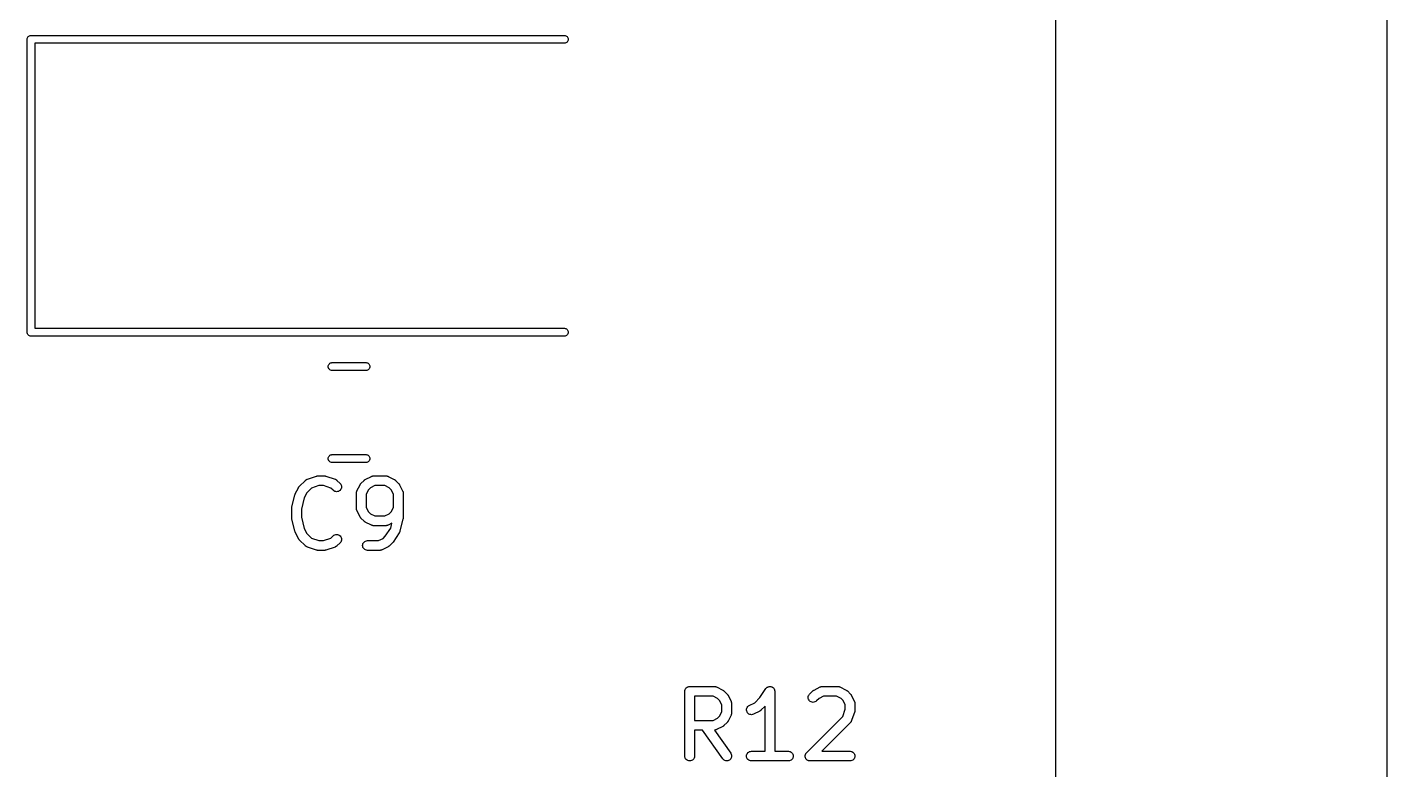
# Model space of a CAD drawing. Extents: x 50 to 150, y -150 to -50.
# Drawn here: x 129.06 to 150.05, y -85.01 to -73.55 of the extents above; entities that cross this region are included whole.
import ezdxf

# ---------------------------------------------------------------- set-up
doc = ezdxf.new("R2010")
doc.units = 0
doc.layers.add('BLACK', color=7, linetype='CONTINUOUS')

msp = doc.modelspace()

# ---------------------------------------------------------------- linework, layer by layer
at = {"layer": 'BLACK', "linetype": 'CONTINUOUS'}
for p, q in [((150.05, -50), (150.05, -150)), ((144.94, -134.975), (144.94, -65.0249)), ((129.072, -73.6974), (129.082, -73.6899)), ((129.082, -73.6899), (129.092, -73.6843)), ((129.092, -73.6843), (129.103, -73.6809)), ((129.103, -73.6809), (129.112, -73.68)), ((129.112, -73.68), (129.115, -73.6797)), ((129.115, -73.6797), (129.118, -73.68)), ((129.118, -73.68), (137.353, -73.68)), ((137.353, -73.68), (137.362, -73.6809)), ((137.362, -73.6809), (137.373, -73.6843)), ((137.373, -73.6843), (137.383, -73.6899)), ((137.383, -73.6899), (137.393, -73.6974)), ((129.055, -73.74), (129.056, -73.7282)), ((129.055, -73.7429), (129.055, -73.74)), ((129.055, -78.257), (129.055, -73.7429)), ((129.056, -73.7282), (129.059, -73.7169)), ((129.059, -73.7169), (129.065, -73.7065)), ((129.065, -73.7065), (129.072, -73.6974)), ((137.353, -73.8), (129.175, -73.8)), ((129.175, -73.8), (129.175, -78.2)), ((137.362, -73.7991), (137.353, -73.8)), ((137.373, -73.7957), (137.362, -73.7991)), ((137.383, -73.7901), (137.373, -73.7957)), ((137.393, -73.7826), (137.383, -73.7901)), ((137.393, -73.6974), (137.4, -73.7065)), ((137.4, -73.7735), (137.393, -73.7826)), ((137.4, -73.7065), (137.406, -73.7169)), ((137.406, -73.7631), (137.4, -73.7735)), ((137.406, -73.7169), (137.409, -73.7282)), ((137.409, -73.7518), (137.406, -73.7631)), ((137.409, -73.7282), (137.41, -73.74)), ((137.41, -73.74), (137.409, -73.7518)), ((129.055, -78.26), (129.055, -78.257)), ((129.056, -78.2718), (129.055, -78.26)), ((129.059, -78.2831), (129.056, -78.2718)), ((129.065, -78.2935), (129.059, -78.2831)), ((129.072, -78.3026), (129.065, -78.2935)), ((129.082, -78.3101), (129.072, -78.3026)), ((129.092, -78.3157), (129.082, -78.3101)), ((129.175, -78.2), (137.353, -78.2)), ((137.353, -78.2), (137.362, -78.2009)), ((137.362, -78.2009), (137.373, -78.2043)), ((137.373, -78.2043), (137.383, -78.2099)), ((137.383, -78.3101), (137.373, -78.3157)), ((137.383, -78.2099), (137.393, -78.2174)), ((137.393, -78.3026), (137.383, -78.3101)), ((137.393, -78.2174), (137.4, -78.2265)), ((137.4, -78.2935), (137.393, -78.3026)), ((137.4, -78.2265), (137.406, -78.2369)), ((137.406, -78.2831), (137.4, -78.2935)), ((137.406, -78.2369), (137.409, -78.2482)), ((137.409, -78.2718), (137.406, -78.2831)), ((137.409, -78.2482), (137.41, -78.26)), ((137.41, -78.26), (137.409, -78.2718)), ((129.103, -78.3191), (129.092, -78.3157)), ((129.112, -78.32), (129.103, -78.3191)), ((129.115, -78.3203), (129.112, -78.32)), ((129.112, -78.32), (129.112, -78.32)), ((129.118, -78.32), (129.115, -78.3203)), ((137.353, -78.32), (129.118, -78.32)), ((137.362, -78.3191), (137.353, -78.32)), ((137.373, -78.3157), (137.362, -78.3191)), ((133.741, -78.7343), (133.752, -78.7309)), ((133.752, -78.7309), (133.761, -78.73)), ((133.761, -78.73), (134.289, -78.73)), ((134.289, -78.73), (134.298, -78.7309)), ((134.298, -78.7309), (134.309, -78.7343)), ((133.703, -78.79), (133.705, -78.7782)), ((133.705, -78.8018), (133.703, -78.79)), ((133.705, -78.7782), (133.708, -78.7669)), ((133.708, -78.8131), (133.705, -78.8018)), ((133.708, -78.7669), (133.714, -78.7565)), ((133.714, -78.8235), (133.708, -78.8131)), ((133.714, -78.7565), (133.721, -78.7474)), ((133.721, -78.8326), (133.714, -78.8235)), ((133.721, -78.7474), (133.73, -78.7399)), ((133.73, -78.8401), (133.721, -78.8326)), ((133.73, -78.7399), (133.741, -78.7343)), ((133.741, -78.8457), (133.73, -78.8401)), ((133.752, -78.8491), (133.741, -78.8457)), ((133.761, -78.85), (133.752, -78.8491)), ((134.289, -78.85), (133.761, -78.85)), ((134.298, -78.8491), (134.289, -78.85)), ((134.309, -78.8457), (134.298, -78.8491)), ((134.309, -78.7343), (134.32, -78.7399)), ((134.32, -78.8401), (134.309, -78.8457)), ((134.32, -78.7399), (134.329, -78.7474)), ((134.329, -78.8326), (134.32, -78.8401)), ((134.329, -78.7474), (134.336, -78.7565)), ((134.336, -78.8235), (134.329, -78.8326)), ((134.336, -78.7565), (134.342, -78.7669)), ((134.342, -78.8131), (134.336, -78.8235)), ((134.342, -78.7669), (134.345, -78.7782)), ((134.345, -78.8018), (134.342, -78.8131)), ((134.345, -78.7782), (134.347, -78.79)), ((134.347, -78.79), (134.345, -78.8018)), ((133.703, -80.21), (133.705, -80.1982)), ((133.705, -80.1982), (133.708, -80.1869)), ((133.708, -80.1869), (133.714, -80.1765)), ((133.714, -80.1765), (133.721, -80.1674)), ((133.721, -80.1674), (133.73, -80.1599)), ((133.73, -80.1599), (133.741, -80.1543)), ((133.741, -80.1543), (133.752, -80.1509)), ((133.752, -80.1509), (133.761, -80.15)), ((133.761, -80.15), (134.289, -80.15)), ((134.289, -80.15), (134.298, -80.1509)), ((134.298, -80.1509), (134.309, -80.1543)), ((134.309, -80.1543), (134.32, -80.1599)), ((134.32, -80.1599), (134.329, -80.1674)), ((134.329, -80.1674), (134.336, -80.1765)), ((134.336, -80.1765), (134.342, -80.1869)), ((134.342, -80.1869), (134.345, -80.1982)), ((134.345, -80.1982), (134.347, -80.21)), ((133.705, -80.2218), (133.703, -80.21)), ((133.708, -80.2331), (133.705, -80.2218)), ((133.714, -80.2435), (133.708, -80.2331)), ((133.721, -80.2526), (133.714, -80.2435)), ((133.73, -80.2601), (133.721, -80.2526)), ((133.741, -80.2657), (133.73, -80.2601)), ((133.752, -80.2691), (133.741, -80.2657)), ((133.761, -80.27), (133.752, -80.2691)), ((134.289, -80.27), (133.761, -80.27)), ((134.298, -80.2691), (134.289, -80.27)), ((134.309, -80.2657), (134.298, -80.2691)), ((134.32, -80.2601), (134.309, -80.2657)), ((134.329, -80.2526), (134.32, -80.2601)), ((134.336, -80.2435), (134.329, -80.2526)), ((134.342, -80.2331), (134.336, -80.2435)), ((134.345, -80.2218), (134.342, -80.2331)), ((134.347, -80.21), (134.345, -80.2218)), ((133.256, -80.6422), (133.352, -80.547)), ((133.352, -80.5462), (133.354, -80.5449)), ((133.352, -80.547), (133.352, -80.5462)), ((133.354, -80.5449), (133.356, -80.5433)), ((133.356, -80.5433), (133.36, -80.5403)), ((133.36, -80.5403), (133.364, -80.5371)), ((133.364, -80.5371), (133.366, -80.5361)), ((133.366, -80.5361), (133.368, -80.5348)), ((133.368, -80.5348), (133.372, -80.5327)), ((133.372, -80.5327), (133.377, -80.5304)), ((133.377, -80.5304), (133.379, -80.5297)), ((133.379, -80.5297), (133.381, -80.5288)), ((133.381, -80.5288), (133.524, -80.4812)), ((133.524, -80.4812), (133.525, -80.4809)), ((133.525, -80.4809), (133.529, -80.48)), ((133.529, -80.48), (133.533, -80.4788)), ((133.533, -80.4788), (133.536, -80.4785)), ((133.536, -80.4785), (133.539, -80.4779)), ((133.539, -80.4779), (133.543, -80.4778)), ((133.543, -80.4778), (133.548, -80.4774)), ((133.548, -80.4774), (133.643, -80.4774)), ((133.643, -80.4774), (133.644, -80.4774)), ((133.644, -80.4774), (133.648, -80.4779)), ((133.648, -80.4779), (133.652, -80.478)), ((133.652, -80.478), (133.655, -80.4787)), ((133.655, -80.4787), (133.658, -80.479)), ((133.658, -80.479), (133.662, -80.4803)), ((133.662, -80.4803), (133.667, -80.4812)), ((133.667, -80.4812), (133.809, -80.5288)), ((133.809, -80.5288), (133.81, -80.5292)), ((133.81, -80.5292), (133.812, -80.5301)), ((133.812, -80.5301), (133.815, -80.5308)), ((133.815, -80.5308), (133.819, -80.5332)), ((133.819, -80.5332), (133.824, -80.5353)), ((133.824, -80.5353), (133.825, -80.5366)), ((133.825, -80.5366), (133.827, -80.5377)), ((133.827, -80.5377), (133.831, -80.5409)), ((133.831, -80.5409), (133.836, -80.5439)), ((133.836, -80.5439), (133.837, -80.5456)), ((133.837, -80.5456), (133.839, -80.547)), ((133.839, -80.547), (133.886, -80.5946)), ((133.886, -80.5946), (133.887, -80.5953)), ((133.887, -80.5953), (133.896, -80.6068)), ((133.896, -80.6068), (133.903, -80.6198)), ((133.903, -80.6198), (133.907, -80.6338)), ((134.147, -80.7093), (134.195, -80.6141)), ((134.195, -80.6131), (134.198, -80.6096)), ((134.195, -80.6141), (134.195, -80.6131)), ((134.198, -80.6096), (134.2, -80.6059)), ((134.2, -80.6059), (134.202, -80.6035)), ((134.202, -80.6035), (134.203, -80.6009)), ((134.203, -80.6009), (134.206, -80.5978)), ((134.206, -80.5978), (134.209, -80.5946)), ((134.209, -80.5946), (134.256, -80.547)), ((134.256, -80.547), (134.257, -80.5462)), ((134.257, -80.5462), (134.261, -80.5436)), ((134.261, -80.5436), (134.264, -80.5407)), ((134.264, -80.5407), (134.266, -80.539)), ((134.266, -80.539), (134.269, -80.5371)), ((134.269, -80.5371), (134.272, -80.5352)), ((134.272, -80.5352), (134.276, -80.5329)), ((134.276, -80.5329), (134.371, -80.4853)), ((134.371, -80.4853), (134.372, -80.4848)), ((134.372, -80.4848), (134.374, -80.4841)), ((134.374, -80.4841), (134.376, -80.483)), ((134.376, -80.483), (134.381, -80.4816)), ((134.381, -80.4816), (134.386, -80.4798)), ((134.386, -80.4798), (134.388, -80.4794)), ((134.388, -80.4794), (134.39, -80.4788)), ((134.39, -80.4788), (134.395, -80.4783)), ((134.395, -80.4783), (134.4, -80.4775)), ((134.4, -80.4775), (134.403, -80.4776)), ((134.403, -80.4776), (134.405, -80.4774)), ((134.405, -80.4774), (134.595, -80.4774)), ((134.595, -80.4774), (134.596, -80.4774)), ((134.596, -80.4774), (134.598, -80.4776)), ((134.598, -80.4776), (134.601, -80.4776)), ((134.601, -80.4776), (134.606, -80.4784)), ((134.606, -80.4784), (134.611, -80.479)), ((134.611, -80.479), (134.613, -80.4797)), ((134.613, -80.4797), (134.615, -80.4801)), ((134.615, -80.4801), (134.62, -80.4819)), ((134.62, -80.4819), (134.625, -80.4834)), ((134.625, -80.4834), (134.627, -80.4845)), ((134.627, -80.4845), (134.629, -80.4853)), ((134.629, -80.4853), (134.724, -80.5329)), ((134.724, -80.5329), (134.725, -80.5334)), ((134.725, -80.5334), (134.728, -80.5357)), ((134.728, -80.5357), (134.732, -80.5377)), ((134.732, -80.5377), (134.735, -80.5397)), ((134.735, -80.5397), (134.737, -80.5414)), ((134.737, -80.5414), (134.74, -80.5443)), ((134.74, -80.5443), (134.744, -80.547)), ((134.744, -80.547), (134.791, -80.5946)), ((134.791, -80.5946), (134.792, -80.5953)), ((134.792, -80.5953), (134.794, -80.5986)), ((134.794, -80.5986), (134.797, -80.6017)), ((134.797, -80.6017), (134.799, -80.6043)), ((134.799, -80.6043), (134.801, -80.6068)), ((134.801, -80.6068), (134.803, -80.6105)), ((134.803, -80.6105), (134.805, -80.6141)), ((134.805, -80.6141), (134.853, -80.7093)), ((133.142, -80.9628), (133.189, -80.7723)), ((133.189, -80.7713), (133.19, -80.7709)), ((133.189, -80.7723), (133.189, -80.7713)), ((133.19, -80.7706), (133.192, -80.7641)), ((133.19, -80.7709), (133.19, -80.7706)), ((133.192, -80.7641), (133.195, -80.7576)), ((133.195, -80.7569), (133.242, -80.6617)), ((133.195, -80.7573), (133.195, -80.7569)), ((133.195, -80.7576), (133.195, -80.7573)), ((133.242, -80.6617), (133.243, -80.6608)), ((133.243, -80.6608), (133.245, -80.6572)), ((133.245, -80.6572), (133.247, -80.6535)), ((133.247, -80.6535), (133.249, -80.6511)), ((133.249, -80.6511), (133.251, -80.6485)), ((133.251, -80.6485), (133.254, -80.6455)), ((133.254, -80.6455), (133.256, -80.6422)), ((133.333, -80.8167), (133.289, -80.9902)), ((133.371, -80.7397), (133.333, -80.8167)), ((133.445, -80.6656), (133.371, -80.7397)), ((133.56, -80.6274), (133.445, -80.6656)), ((133.631, -80.6274), (133.56, -80.6274)), ((133.745, -80.6656), (133.631, -80.6274)), ((133.78, -80.7007), (133.745, -80.6656)), ((133.792, -80.7099), (133.78, -80.7007)), ((133.805, -80.7169), (133.792, -80.7099)), ((133.819, -80.7211), (133.805, -80.7169)), ((133.833, -80.7226), (133.819, -80.7211)), ((133.848, -80.7212), (133.833, -80.7226)), ((133.862, -80.7171), (133.848, -80.7212)), ((133.875, -80.7102), (133.862, -80.7171)), ((133.886, -80.701), (133.875, -80.7102)), ((133.895, -80.6898), (133.886, -80.701)), ((133.902, -80.6769), (133.895, -80.6898)), ((133.907, -80.663), (133.902, -80.6769)), ((133.907, -80.6338), (133.908, -80.6484)), ((133.908, -80.6484), (133.907, -80.663)), ((134.139, -80.7374), (134.14, -80.7324)), ((134.14, -80.7396), (134.139, -80.7374)), ((134.139, -80.7418), (134.14, -80.7396)), ((134.139, -80.7429), (134.139, -80.7418)), ((134.139, -80.981), (134.139, -80.7429)), ((134.14, -80.7324), (134.141, -80.7273)), ((134.141, -80.7273), (134.142, -80.7252)), ((134.142, -80.723), (134.144, -80.7182)), ((134.142, -80.7252), (134.142, -80.723)), ((134.144, -80.7182), (134.145, -80.7133)), ((134.145, -80.7133), (134.146, -80.7114)), ((134.146, -80.7114), (134.147, -80.7093)), ((134.324, -80.692), (134.289, -80.7606)), ((134.289, -80.7606), (134.289, -80.9632)), ((134.354, -80.6616), (134.324, -80.692)), ((134.422, -80.6274), (134.354, -80.6616)), ((134.578, -80.6274), (134.422, -80.6274)), ((134.646, -80.6616), (134.578, -80.6274)), ((134.676, -80.692), (134.646, -80.6616)), ((134.711, -80.7606), (134.676, -80.692)), ((134.711, -80.9632), (134.711, -80.7606)), ((134.853, -80.7093), (134.853, -80.7103)), ((134.853, -80.7103), (134.854, -80.7123)), ((134.854, -80.7123), (134.855, -80.7143)), ((134.855, -80.7143), (134.857, -80.7192)), ((134.857, -80.7192), (134.858, -80.724)), ((134.858, -80.724), (134.859, -80.7262)), ((134.859, -80.7262), (134.859, -80.7283)), ((134.859, -80.7283), (134.86, -80.7334)), ((134.86, -80.7334), (134.861, -80.7385)), ((134.861, -80.7385), (134.86, -80.7407)), ((134.86, -80.7407), (134.861, -80.7429)), ((134.861, -80.7429), (134.861, -81.1238)), ((133.139, -80.9772), (133.14, -80.9713)), ((133.139, -80.9786), (133.139, -80.9772)), ((133.139, -80.9799), (133.139, -80.9786)), ((133.139, -80.981), (133.139, -80.9799)), ((133.139, -81.1238), (133.139, -80.981)), ((133.14, -80.9713), (133.141, -80.9654)), ((133.141, -80.9641), (133.142, -80.9628)), ((133.141, -80.9654), (133.141, -80.9641)), ((133.289, -80.9902), (133.289, -81.1146)), ((134.139, -80.9831), (134.139, -80.981)), ((134.139, -80.9854), (134.139, -80.9831)), ((134.14, -80.9904), (134.139, -80.9854)), ((134.141, -80.9955), (134.14, -80.9904)), ((134.141, -80.9976), (134.141, -80.9955)), ((134.142, -80.9998), (134.141, -80.9976)), ((134.143, -81.0046), (134.142, -80.9998)), ((134.145, -81.0095), (134.143, -81.0046)), ((134.146, -81.0115), (134.145, -81.0095)), ((134.147, -81.0136), (134.146, -81.0115)), ((134.147, -81.0145), (134.147, -81.0136)), ((134.195, -81.1097), (134.147, -81.0145)), ((134.289, -80.9632), (134.324, -81.0318)), ((134.324, -81.0318), (134.354, -81.0622)), ((134.646, -81.0622), (134.676, -81.0318)), ((134.676, -81.0318), (134.711, -80.9632)), ((133.139, -81.1251), (133.139, -81.1238)), ((133.139, -81.1265), (133.139, -81.1251)), ((133.14, -81.1324), (133.139, -81.1265)), ((133.141, -81.1384), (133.14, -81.1324)), ((133.141, -81.1397), (133.141, -81.1384)), ((133.141, -81.141), (133.141, -81.1397)), ((133.142, -81.142), (133.141, -81.141)), ((133.189, -81.3325), (133.142, -81.142)), ((133.289, -81.1146), (133.333, -81.2881)), ((134.197, -81.1133), (134.195, -81.1097)), ((134.199, -81.117), (134.197, -81.1133)), ((134.201, -81.1195), (134.199, -81.117)), ((134.203, -81.1221), (134.201, -81.1195)), ((134.206, -81.1252), (134.203, -81.1221)), ((134.208, -81.1285), (134.206, -81.1252)), ((134.209, -81.1292), (134.208, -81.1285)), ((134.256, -81.1768), (134.209, -81.1292)), ((134.26, -81.1795), (134.256, -81.1768)), ((134.263, -81.1825), (134.26, -81.1795)), ((134.265, -81.1842), (134.263, -81.1825)), ((134.268, -81.1861), (134.265, -81.1842)), ((134.272, -81.1881), (134.268, -81.1861)), ((134.275, -81.1904), (134.272, -81.1881)), ((134.276, -81.1909), (134.275, -81.1904)), ((134.371, -81.2385), (134.276, -81.1909)), ((134.354, -81.0622), (134.422, -81.0964)), ((134.373, -81.2393), (134.371, -81.2385)), ((134.375, -81.2404), (134.373, -81.2393)), ((134.38, -81.2419), (134.375, -81.2404)), ((134.385, -81.2437), (134.38, -81.2419)), ((134.387, -81.2441), (134.385, -81.2437)), ((134.389, -81.2448), (134.387, -81.2441)), ((134.394, -81.2454), (134.389, -81.2448)), ((134.399, -81.2462), (134.394, -81.2454)), ((134.402, -81.2462), (134.399, -81.2462)), ((134.404, -81.2464), (134.402, -81.2462)), ((134.405, -81.2464), (134.404, -81.2464)), ((134.595, -81.2464), (134.405, -81.2464)), ((134.422, -81.0964), (134.578, -81.0964)), ((134.578, -81.0964), (134.646, -81.0622)), ((134.597, -81.2462), (134.595, -81.2464)), ((134.6, -81.2463), (134.597, -81.2462)), ((134.605, -81.2455), (134.6, -81.2463)), ((134.61, -81.245), (134.605, -81.2455)), ((134.612, -81.2444), (134.61, -81.245)), ((134.614, -81.244), (134.612, -81.2444)), ((134.619, -81.2423), (134.614, -81.244)), ((134.624, -81.2408), (134.619, -81.2423)), ((134.626, -81.2397), (134.624, -81.2408)), ((134.628, -81.239), (134.626, -81.2397)), ((134.629, -81.2385), (134.628, -81.239)), ((134.687, -81.2094), (134.629, -81.2385)), ((134.668, -81.2835), (134.687, -81.2094)), ((134.858, -81.142), (134.811, -81.3325)), ((134.859, -81.1407), (134.858, -81.142)), ((134.86, -81.1335), (134.859, -81.1394)), ((134.859, -81.1394), (134.859, -81.1407)), ((134.861, -81.1275), (134.86, -81.1335)), ((134.861, -81.1238), (134.861, -81.1249)), ((134.861, -81.1249), (134.861, -81.1262)), ((134.861, -81.1262), (134.861, -81.1275)), ((133.189, -81.3328), (133.189, -81.3325)), ((133.189, -81.3331), (133.189, -81.3328)), ((133.192, -81.3396), (133.189, -81.3331)), ((133.194, -81.3463), (133.192, -81.3396)), ((133.194, -81.3466), (133.194, -81.3463)), ((133.194, -81.3469), (133.194, -81.3466)), ((133.195, -81.3478), (133.194, -81.3469)), ((133.242, -81.4431), (133.195, -81.3478)), ((133.245, -81.4466), (133.242, -81.4431)), ((133.247, -81.4504), (133.245, -81.4466)), ((133.249, -81.4528), (133.247, -81.4504)), ((133.25, -81.4555), (133.249, -81.4528)), ((133.253, -81.4585), (133.25, -81.4555)), ((133.256, -81.4618), (133.253, -81.4585)), ((133.333, -81.2881), (133.371, -81.3651)), ((133.371, -81.3651), (133.445, -81.4392)), ((133.445, -81.4392), (133.56, -81.4774)), ((133.631, -81.4774), (133.745, -81.4392)), ((133.745, -81.4392), (133.78, -81.4041)), ((133.78, -81.4041), (133.781, -81.4034)), ((133.781, -81.4034), (133.792, -81.3942)), ((133.792, -81.3942), (133.805, -81.3875)), ((133.805, -81.3875), (133.82, -81.3834)), ((133.82, -81.3834), (133.834, -81.3821)), ((133.834, -81.3821), (133.849, -81.3837)), ((133.849, -81.3837), (133.863, -81.3881)), ((133.863, -81.3881), (133.875, -81.3951)), ((133.875, -81.3951), (133.887, -81.4045)), ((133.887, -81.4045), (133.896, -81.4159)), ((133.896, -81.4159), (133.903, -81.4288)), ((133.903, -81.4288), (133.907, -81.4428)), ((133.907, -81.4428), (133.908, -81.4574)), ((133.908, -81.4574), (133.907, -81.472)), ((134.482, -81.4774), (134.551, -81.4431)), ((134.551, -81.4431), (134.585, -81.4094)), ((134.585, -81.4094), (134.668, -81.2835)), ((134.8, -81.3559), (134.705, -81.4987)), ((134.803, -81.3515), (134.8, -81.3559)), ((134.805, -81.3472), (134.803, -81.3515)), ((134.806, -81.345), (134.805, -81.3472)), ((134.807, -81.343), (134.806, -81.345)), ((134.809, -81.3382), (134.807, -81.343)), ((134.811, -81.3335), (134.809, -81.3382)), ((134.811, -81.3325), (134.811, -81.3335)), ((133.256, -81.4626), (133.256, -81.4618)), ((133.352, -81.5578), (133.256, -81.4626)), ((133.353, -81.5592), (133.352, -81.5578)), ((133.355, -81.5608), (133.353, -81.5592)), ((133.359, -81.5638), (133.355, -81.5608)), ((133.363, -81.5671), (133.359, -81.5638)), ((133.365, -81.5681), (133.363, -81.5671)), ((133.367, -81.5694), (133.365, -81.5681)), ((133.371, -81.5716), (133.367, -81.5694)), ((133.376, -81.574), (133.371, -81.5716)), ((133.378, -81.5746), (133.376, -81.574)), ((133.38, -81.5756), (133.378, -81.5746)), ((133.381, -81.5759), (133.38, -81.5756)), ((133.524, -81.6235), (133.381, -81.5759)), ((133.528, -81.6245), (133.524, -81.6235)), ((133.532, -81.6257), (133.528, -81.6245)), ((133.535, -81.6261), (133.532, -81.6257)), ((133.538, -81.6268), (133.535, -81.6261)), ((133.542, -81.6269), (133.538, -81.6268)), ((133.547, -81.6274), (133.542, -81.6269)), ((133.548, -81.6274), (133.547, -81.6274)), ((133.643, -81.6274), (133.548, -81.6274)), ((133.56, -81.4774), (133.631, -81.4774)), ((133.647, -81.627), (133.643, -81.6274)), ((133.651, -81.6269), (133.647, -81.627)), ((133.654, -81.6263), (133.651, -81.6269)), ((133.657, -81.626), (133.654, -81.6263)), ((133.661, -81.6247), (133.657, -81.626)), ((133.666, -81.6239), (133.661, -81.6247)), ((133.667, -81.6235), (133.666, -81.6239)), ((133.809, -81.5759), (133.667, -81.6235)), ((133.811, -81.575), (133.809, -81.5759)), ((133.814, -81.5744), (133.811, -81.575)), ((133.818, -81.572), (133.814, -81.5744)), ((133.823, -81.57), (133.818, -81.572)), ((133.825, -81.5687), (133.823, -81.57)), ((133.827, -81.5677), (133.825, -81.5687)), ((133.831, -81.5645), (133.827, -81.5677)), ((133.835, -81.5615), (133.831, -81.5645)), ((133.836, -81.5599), (133.835, -81.5615)), ((133.838, -81.5585), (133.836, -81.5599)), ((133.839, -81.5578), (133.838, -81.5585)), ((133.886, -81.5102), (133.839, -81.5578)), ((133.896, -81.4989), (133.886, -81.5102)), ((133.903, -81.486), (133.896, -81.4989)), ((133.907, -81.472), (133.903, -81.486)), ((134.235, -81.5519), (134.236, -81.5373)), ((134.236, -81.5664), (134.235, -81.5519)), ((134.236, -81.5373), (134.24, -81.5233)), ((134.24, -81.5805), (134.236, -81.5664)), ((134.24, -81.5233), (134.247, -81.5104)), ((134.247, -81.5934), (134.24, -81.5805)), ((134.247, -81.5104), (134.257, -81.4992)), ((134.256, -81.6049), (134.247, -81.5934)), ((134.267, -81.6143), (134.256, -81.6049)), ((134.257, -81.4992), (134.268, -81.4899)), ((134.28, -81.6213), (134.267, -81.6143)), ((134.268, -81.4899), (134.281, -81.483)), ((134.294, -81.6257), (134.28, -81.6213)), ((134.281, -81.483), (134.295, -81.4788)), ((134.308, -81.6274), (134.294, -81.6257)), ((134.295, -81.4788), (134.31, -81.4774)), ((134.31, -81.6274), (134.308, -81.6274)), ((134.31, -81.4774), (134.482, -81.4774)), ((134.5, -81.6274), (134.31, -81.6274)), ((134.502, -81.6272), (134.5, -81.6274)), ((134.504, -81.6273), (134.502, -81.6272)), ((134.509, -81.6265), (134.504, -81.6273)), ((134.515, -81.626), (134.509, -81.6265)), ((134.517, -81.6253), (134.515, -81.626)), ((134.519, -81.625), (134.517, -81.6253)), ((134.524, -81.6232), (134.519, -81.625)), ((134.529, -81.6217), (134.524, -81.6232)), ((134.531, -81.6207), (134.529, -81.6217)), ((134.533, -81.6199), (134.531, -81.6207)), ((134.534, -81.6195), (134.533, -81.6199)), ((134.629, -81.5718), (134.534, -81.6195)), ((134.632, -81.5696), (134.629, -81.5718)), ((134.636, -81.5677), (134.632, -81.5696)), ((134.639, -81.5657), (134.636, -81.5677)), ((134.641, -81.5641), (134.639, -81.5657)), ((134.644, -81.5612), (134.641, -81.5641)), ((134.648, -81.5585), (134.644, -81.5612)), ((134.696, -81.5102), (134.648, -81.5578)), ((134.648, -81.5578), (134.648, -81.5585)), ((134.7, -81.5049), (134.696, -81.5102)), ((134.705, -81.4996), (134.7, -81.5049)), ((134.705, -81.4987), (134.705, -81.4989)), ((134.705, -81.4989), (134.705, -81.4989)), ((134.705, -81.4989), (134.705, -81.4989)), ((134.705, -81.4989), (134.705, -81.4996)), ((139.217, -83.7728), (139.22, -83.7666)), ((139.22, -83.7666), (139.224, -83.7604)), ((139.224, -83.76), (139.228, -83.7546)), ((139.224, -83.7602), (139.224, -83.76)), ((139.224, -83.7604), (139.224, -83.7602)), ((139.228, -83.7546), (139.233, -83.7492)), ((139.233, -83.7488), (139.239, -83.7444)), ((139.233, -83.749), (139.233, -83.7488)), ((139.233, -83.7492), (139.233, -83.749)), ((139.239, -83.7444), (139.244, -83.7399)), ((139.244, -83.7398), (139.245, -83.7396)), ((139.244, -83.7399), (139.244, -83.7398)), ((139.245, -83.7396), (139.251, -83.7364)), ((139.251, -83.7364), (139.257, -83.733)), ((139.257, -83.733), (139.258, -83.7328)), ((139.257, -83.733), (139.257, -83.733)), ((139.258, -83.7328), (139.264, -83.7308)), ((139.264, -83.7308), (139.271, -83.7288)), ((139.271, -83.7288), (139.272, -83.7287)), ((139.271, -83.7288), (139.271, -83.7288)), ((139.272, -83.7287), (139.279, -83.7281)), ((139.279, -83.7281), (139.286, -83.7274)), ((139.286, -83.7274), (139.667, -83.7274)), ((139.667, -83.7274), (139.668, -83.7274)), ((139.668, -83.7274), (139.67, -83.7276)), ((139.67, -83.7276), (139.672, -83.7276)), ((139.672, -83.7276), (139.677, -83.7284)), ((139.677, -83.7284), (139.682, -83.729)), ((139.682, -83.729), (139.684, -83.7297)), ((139.684, -83.7297), (139.687, -83.7301)), ((139.687, -83.7301), (139.691, -83.7319)), ((139.691, -83.7319), (139.696, -83.7334)), ((139.696, -83.7334), (139.698, -83.7345)), ((139.698, -83.7345), (139.7, -83.7353)), ((139.7, -83.7353), (139.795, -83.7829)), ((140.37, -83.8975), (140.461, -83.7608)), ((140.461, -83.7608), (140.462, -83.76)), ((140.462, -83.7599), (140.467, -83.7541)), ((140.462, -83.76), (140.462, -83.7599)), ((140.462, -83.76), (140.462, -83.76)), ((140.462, -83.76), (140.462, -83.76)), ((140.467, -83.7541), (140.471, -83.7488)), ((140.471, -83.7487), (140.477, -83.744)), ((140.471, -83.7488), (140.471, -83.7487)), ((140.471, -83.7488), (140.471, -83.7488)), ((140.477, -83.744), (140.483, -83.7396)), ((140.483, -83.7396), (140.49, -83.736)), ((140.483, -83.7396), (140.483, -83.7396)), ((140.483, -83.7396), (140.483, -83.7396)), ((140.49, -83.736), (140.496, -83.7328)), ((140.496, -83.7328), (140.503, -83.7307)), ((140.496, -83.7328), (140.496, -83.7328)), ((140.496, -83.7328), (140.496, -83.7328)), ((140.503, -83.7307), (140.51, -83.7287)), ((140.51, -83.7287), (140.517, -83.728)), ((140.51, -83.7287), (140.51, -83.7287)), ((140.51, -83.7287), (140.51, -83.7287)), ((140.517, -83.728), (140.524, -83.7274)), ((140.524, -83.7274), (140.524, -83.7274)), ((140.524, -83.7274), (140.532, -83.7282)), ((140.524, -83.7274), (140.524, -83.7274)), ((140.532, -83.7282), (140.539, -83.7289)), ((140.539, -83.7289), (140.539, -83.7289)), ((140.539, -83.7289), (140.539, -83.7289)), ((140.539, -83.7289), (140.546, -83.7312)), ((140.546, -83.7312), (140.553, -83.7332)), ((140.553, -83.7332), (140.553, -83.7333)), ((140.553, -83.7333), (140.553, -83.7333)), ((140.553, -83.7333), (140.56, -83.7368)), ((140.56, -83.7368), (140.566, -83.7402)), ((140.566, -83.7402), (140.566, -83.7402)), ((140.566, -83.7402), (140.566, -83.7403)), ((140.566, -83.7403), (140.571, -83.7449)), ((140.571, -83.7449), (140.577, -83.7495)), ((140.577, -83.7495), (140.577, -83.7496)), ((140.577, -83.7496), (140.577, -83.7496)), ((140.577, -83.7496), (140.582, -83.7556)), ((140.582, -83.7556), (140.586, -83.7609)), ((140.586, -83.7609), (140.586, -83.7609)), ((140.586, -83.7609), (140.586, -83.761)), ((140.586, -83.761), (140.59, -83.7679)), ((140.59, -83.7679), (140.593, -83.7738)), ((141.205, -83.7829), (141.3, -83.7353)), ((141.3, -83.7353), (141.301, -83.7348)), ((141.301, -83.7348), (141.303, -83.7341)), ((141.303, -83.7341), (141.305, -83.733)), ((141.305, -83.733), (141.31, -83.7316)), ((141.31, -83.7316), (141.314, -83.7298)), ((141.314, -83.7298), (141.317, -83.7294)), ((141.317, -83.7294), (141.319, -83.7288)), ((141.319, -83.7288), (141.324, -83.7283)), ((141.324, -83.7283), (141.329, -83.7275)), ((141.329, -83.7275), (141.331, -83.7276)), ((141.331, -83.7276), (141.333, -83.7274)), ((141.333, -83.7274), (141.571, -83.7274)), ((141.571, -83.7274), (141.572, -83.7274)), ((141.572, -83.7274), (141.575, -83.7276)), ((141.575, -83.7276), (141.577, -83.7276)), ((141.577, -83.7276), (141.582, -83.7284)), ((141.582, -83.7284), (141.587, -83.729)), ((141.587, -83.729), (141.589, -83.7297)), ((141.589, -83.7297), (141.591, -83.7301)), ((141.591, -83.7301), (141.596, -83.7319)), ((141.596, -83.7319), (141.601, -83.7334)), ((141.601, -83.7334), (141.603, -83.7345)), ((141.603, -83.7345), (141.605, -83.7353)), ((141.605, -83.7353), (141.7, -83.7829)), ((139.211, -83.8013), (139.212, -83.7943)), ((139.211, -83.8018), (139.211, -83.8013)), ((139.211, -83.8019), (139.211, -83.8018)), ((139.211, -83.8024), (139.211, -83.8019)), ((139.211, -83.8019), (139.211, -83.8019)), ((139.211, -84.8024), (139.211, -83.8024)), ((139.212, -83.7868), (139.214, -83.7801)), ((139.212, -83.787), (139.212, -83.7868)), ((139.212, -83.7873), (139.212, -83.787)), ((139.212, -83.7943), (139.212, -83.7873)), ((139.214, -83.7801), (139.217, -83.7733)), ((139.217, -83.7731), (139.217, -83.7728)), ((139.217, -83.7733), (139.217, -83.7731)), ((139.361, -83.8774), (139.361, -84.2512)), ((139.649, -83.8774), (139.361, -83.8774)), ((139.717, -83.9116), (139.649, -83.8774)), ((139.748, -83.942), (139.717, -83.9116)), ((139.782, -84.0106), (139.748, -83.942)), ((139.795, -83.7829), (139.796, -83.7834)), ((139.796, -83.7834), (139.8, -83.7857)), ((139.8, -83.7857), (139.804, -83.7877)), ((139.804, -83.7877), (139.806, -83.7897)), ((139.806, -83.7897), (139.809, -83.7914)), ((139.809, -83.7914), (139.812, -83.7943)), ((139.812, -83.7943), (139.815, -83.797)), ((139.815, -83.797), (139.863, -83.8446)), ((139.863, -83.8446), (139.863, -83.8453)), ((139.863, -83.8453), (139.866, -83.8486)), ((139.866, -83.8486), (139.869, -83.8517)), ((139.869, -83.8517), (139.87, -83.8543)), ((139.87, -83.8543), (139.872, -83.8568)), ((139.872, -83.8568), (139.874, -83.8605)), ((139.874, -83.8605), (139.877, -83.8641)), ((139.877, -83.8641), (139.924, -83.9593)), ((139.924, -83.9593), (139.925, -83.9603)), ((139.925, -83.9603), (139.925, -83.9623)), ((139.925, -83.9623), (139.926, -83.9643)), ((139.926, -83.9643), (139.928, -83.9692)), ((139.928, -83.9692), (139.93, -83.974)), ((139.93, -83.974), (139.93, -83.9762)), ((139.93, -83.9762), (139.931, -83.9783)), ((139.931, -83.9783), (139.931, -83.9834)), ((140.205, -84.021), (140.289, -83.9788)), ((140.289, -83.9788), (140.37, -83.8975)), ((140.593, -83.7738), (140.593, -83.7739)), ((140.593, -83.7739), (140.593, -83.7739)), ((140.593, -83.7739), (140.595, -83.781)), ((140.595, -83.781), (140.597, -83.7878)), ((140.597, -83.7878), (140.597, -83.7879)), ((140.597, -83.7879), (140.597, -83.7879)), ((140.597, -83.7879), (140.598, -83.7952)), ((140.598, -83.7952), (140.599, -83.8024)), ((140.599, -83.8024), (140.599, -84.7274)), ((141.115, -83.8974), (141.117, -83.8828)), ((141.117, -83.9119), (141.115, -83.8974)), ((141.117, -83.8828), (141.121, -83.8688)), ((141.121, -83.926), (141.117, -83.9119)), ((141.121, -83.8688), (141.128, -83.8559)), ((141.128, -83.9389), (141.121, -83.926)), ((141.128, -83.8559), (141.137, -83.8446)), ((141.137, -83.9503), (141.128, -83.9389)), ((141.137, -83.8446), (141.185, -83.797)), ((141.148, -83.9597), (141.137, -83.9503)), ((141.161, -83.9667), (141.148, -83.9597)), ((141.175, -83.971), (141.161, -83.9667)), ((141.19, -83.9726), (141.175, -83.971)), ((141.185, -83.797), (141.186, -83.7962)), ((141.186, -83.7962), (141.189, -83.7936)), ((141.189, -83.7936), (141.192, -83.7907)), ((141.204, -83.9713), (141.19, -83.9726)), ((141.192, -83.7907), (141.195, -83.789)), ((141.195, -83.789), (141.197, -83.7871)), ((141.197, -83.7871), (141.201, -83.7852)), ((141.201, -83.7852), (141.205, -83.7829)), ((141.218, -83.9673), (141.204, -83.9713)), ((141.231, -83.9605), (141.218, -83.9673)), ((141.243, -83.9514), (141.231, -83.9605)), ((141.244, -83.9507), (141.243, -83.9514)), ((141.283, -83.9116), (141.244, -83.9507)), ((141.351, -83.8774), (141.283, -83.9116)), ((141.554, -83.8774), (141.351, -83.8774)), ((141.622, -83.9116), (141.554, -83.8774)), ((141.653, -83.942), (141.622, -83.9116)), ((141.687, -84.0106), (141.653, -83.942)), ((141.7, -83.7829), (141.701, -83.7834)), ((141.701, -83.7834), (141.705, -83.7857)), ((141.705, -83.7857), (141.708, -83.7877)), ((141.708, -83.7877), (141.711, -83.7897)), ((141.711, -83.7897), (141.713, -83.7914)), ((141.713, -83.7914), (141.716, -83.7943)), ((141.716, -83.7943), (141.72, -83.797)), ((141.72, -83.797), (141.767, -83.8446)), ((141.767, -83.8446), (141.768, -83.8453)), ((141.768, -83.8453), (141.771, -83.8486)), ((141.771, -83.8486), (141.774, -83.8517)), ((141.774, -83.8517), (141.775, -83.8543)), ((141.775, -83.8543), (141.777, -83.8568)), ((141.777, -83.8568), (141.779, -83.8605)), ((141.779, -83.8605), (141.781, -83.8641)), ((141.781, -83.8641), (141.829, -83.9593)), ((141.829, -83.9593), (141.829, -83.9603)), ((141.829, -83.9603), (141.83, -83.9623)), ((141.83, -83.9623), (141.831, -83.9643)), ((141.831, -83.9643), (141.833, -83.9692)), ((141.833, -83.9692), (141.834, -83.974)), ((141.834, -83.974), (141.835, -83.9762)), ((141.835, -83.9762), (141.835, -83.9783)), ((141.835, -83.9783), (141.836, -83.9834)), ((139.717, -84.2169), (139.748, -84.1865)), ((139.748, -84.1865), (139.782, -84.118)), ((139.782, -84.118), (139.782, -84.0106)), ((139.924, -84.1693), (139.877, -84.2645)), ((139.925, -84.1672), (139.924, -84.1693)), ((139.926, -84.1653), (139.925, -84.1672)), ((139.928, -84.1604), (139.926, -84.1653)), ((139.929, -84.1556), (139.928, -84.1604)), ((139.93, -84.1534), (139.929, -84.1556)), ((139.931, -84.1513), (139.93, -84.1534)), ((139.931, -83.9834), (139.932, -83.9885)), ((139.932, -84.1412), (139.931, -84.1462)), ((139.931, -84.1462), (139.931, -84.1513)), ((139.932, -83.9885), (139.932, -83.9907)), ((139.932, -83.9907), (139.932, -83.9929)), ((139.932, -83.9929), (139.932, -84.1357)), ((139.932, -84.1357), (139.932, -84.1368)), ((139.932, -84.1368), (139.932, -84.139)), ((139.932, -84.139), (139.932, -84.1412)), ((140.163, -84.093), (140.164, -84.0784)), ((140.166, -84.1075), (140.163, -84.093)), ((140.164, -84.0784), (140.167, -84.0641)), ((140.171, -84.1212), (140.166, -84.1075)), ((140.167, -84.0641), (140.173, -84.0508)), ((140.178, -84.1336), (140.171, -84.1212)), ((140.173, -84.0508), (140.182, -84.0389)), ((140.188, -84.1443), (140.178, -84.1336)), ((140.182, -84.0389), (140.192, -84.0288)), ((140.2, -84.1529), (140.188, -84.1443)), ((140.192, -84.0288), (140.205, -84.021)), ((140.214, -84.159), (140.2, -84.1529)), ((140.228, -84.1624), (140.214, -84.159)), ((140.242, -84.163), (140.228, -84.1624)), ((140.257, -84.1607), (140.242, -84.163)), ((140.271, -84.1556), (140.257, -84.1607)), ((140.272, -84.1552), (140.271, -84.1556)), ((140.367, -84.1076), (140.272, -84.1552)), ((140.37, -84.1053), (140.367, -84.1076)), ((140.374, -84.1034), (140.37, -84.1053)), ((140.377, -84.1014), (140.374, -84.1034)), ((140.379, -84.0998), (140.377, -84.1014)), ((140.382, -84.0969), (140.379, -84.0998)), ((140.386, -84.0942), (140.382, -84.0969)), ((140.449, -84.0311), (140.386, -84.0935)), ((140.386, -84.0935), (140.386, -84.0942)), ((140.449, -84.7274), (140.449, -84.0311)), ((141.649, -84.1904), (141.687, -84.0759)), ((141.687, -84.0759), (141.687, -84.0106)), ((141.833, -84.1118), (141.785, -84.2547)), ((141.834, -84.1077), (141.833, -84.1118)), ((141.835, -84.1037), (141.834, -84.1077)), ((141.836, -84.1006), (141.835, -84.1037)), ((141.836, -83.9834), (141.837, -83.9885)), ((141.837, -84.0891), (141.836, -84.0933)), ((141.836, -84.0933), (141.836, -84.0975)), ((141.836, -84.0975), (141.836, -84.1006)), ((141.837, -83.9885), (141.837, -83.9907)), ((141.837, -83.9907), (141.837, -83.9929)), ((141.837, -83.9929), (141.837, -84.0881)), ((141.837, -84.0881), (141.837, -84.0891)), ((139.361, -84.2512), (139.649, -84.2512)), ((139.649, -84.2512), (139.717, -84.2169)), ((139.681, -84.3998), (139.676, -84.4003)), ((139.683, -84.3991), (139.681, -84.3998)), ((139.686, -84.3988), (139.683, -84.3991)), ((139.69, -84.397), (139.686, -84.3988)), ((139.695, -84.3955), (139.69, -84.397)), ((139.697, -84.3945), (139.695, -84.3955)), ((139.699, -84.3937), (139.697, -84.3945)), ((139.7, -84.3933), (139.699, -84.3937)), ((139.795, -84.3457), (139.7, -84.3933)), ((139.799, -84.3434), (139.795, -84.3457)), ((139.803, -84.3415), (139.799, -84.3434)), ((139.805, -84.3395), (139.803, -84.3415)), ((139.808, -84.3379), (139.805, -84.3395)), ((139.811, -84.335), (139.808, -84.3379)), ((139.814, -84.3323), (139.811, -84.335)), ((139.815, -84.3316), (139.814, -84.3323)), ((139.863, -84.284), (139.815, -84.3316)), ((139.865, -84.2807), (139.863, -84.284)), ((139.868, -84.2777), (139.865, -84.2807)), ((139.87, -84.2751), (139.868, -84.2777)), ((139.872, -84.2727), (139.87, -84.2751)), ((139.874, -84.269), (139.872, -84.2727)), ((139.876, -84.2654), (139.874, -84.269)), ((139.877, -84.2645), (139.876, -84.2654)), ((141.09, -84.7493), (141.649, -84.1904)), ((141.767, -84.284), (141.324, -84.7274)), ((141.769, -84.2823), (141.767, -84.284)), ((141.77, -84.2808), (141.769, -84.2823)), ((141.773, -84.2766), (141.77, -84.2808)), ((141.777, -84.2727), (141.773, -84.2766)), ((141.778, -84.2707), (141.777, -84.2727)), ((141.779, -84.2689), (141.778, -84.2707)), ((141.781, -84.2643), (141.779, -84.2689)), ((141.784, -84.2598), (141.781, -84.2643)), ((141.785, -84.2557), (141.784, -84.2577)), ((141.784, -84.2577), (141.784, -84.2598)), ((141.785, -84.2547), (141.785, -84.2557)), ((139.485, -84.4012), (139.361, -84.4012)), ((139.361, -84.4012), (139.361, -84.8024)), ((139.796, -84.8454), (139.485, -84.4012)), ((139.669, -84.401), (139.668, -84.4011)), ((139.668, -84.4011), (139.919, -84.7594)), ((139.671, -84.4011), (139.669, -84.401)), ((139.676, -84.4003), (139.671, -84.4011)), ((139.212, -84.8169), (139.211, -84.8024)), ((139.216, -84.831), (139.212, -84.8169)), ((139.359, -84.818), (139.355, -84.8319)), ((139.361, -84.8034), (139.359, -84.818)), ((139.361, -84.8024), (139.361, -84.8034)), ((139.919, -84.7594), (139.919, -84.7602)), ((139.919, -84.7602), (139.926, -84.7731)), ((139.926, -84.7731), (139.931, -84.7871)), ((139.931, -84.8162), (139.927, -84.8302)), ((139.931, -84.7871), (139.932, -84.8016)), ((139.932, -84.8016), (139.931, -84.8162)), ((140.163, -84.8019), (140.165, -84.7873)), ((140.164, -84.8164), (140.163, -84.8019)), ((140.169, -84.8305), (140.164, -84.8164)), ((140.165, -84.7873), (140.169, -84.7733)), ((140.169, -84.7733), (140.176, -84.7604)), ((140.176, -84.7604), (140.185, -84.7492)), ((140.185, -84.7492), (140.197, -84.7399)), ((140.197, -84.7399), (140.21, -84.733)), ((140.21, -84.733), (140.224, -84.7288)), ((140.224, -84.7288), (140.238, -84.7274)), ((140.238, -84.7274), (140.449, -84.7274)), ((140.599, -84.7274), (140.81, -84.7274)), ((140.81, -84.7274), (140.811, -84.7274)), ((140.811, -84.7274), (140.825, -84.729)), ((140.825, -84.729), (140.839, -84.7334)), ((140.839, -84.7334), (140.852, -84.7405)), ((140.852, -84.7405), (140.863, -84.7499)), ((140.863, -84.7499), (140.872, -84.7613)), ((140.872, -84.7613), (140.879, -84.7743)), ((140.879, -84.7743), (140.883, -84.7883)), ((140.883, -84.8175), (140.879, -84.8314)), ((140.883, -84.7883), (140.885, -84.8029)), ((140.885, -84.8029), (140.883, -84.8175)), ((141.068, -84.8019), (141.069, -84.7948)), ((141.068, -84.802), (141.068, -84.8019)), ((141.068, -84.8021), (141.068, -84.802)), ((141.069, -84.8093), (141.068, -84.8021)), ((141.069, -84.7873), (141.072, -84.7804)), ((141.069, -84.7874), (141.069, -84.7873)), ((141.069, -84.7876), (141.069, -84.7874)), ((141.069, -84.7948), (141.069, -84.7876)), ((141.069, -84.8164), (141.069, -84.8093)), ((141.069, -84.8166), (141.069, -84.8164)), ((141.069, -84.8167), (141.069, -84.8166)), ((141.071, -84.8235), (141.069, -84.8167)), ((141.072, -84.7804), (141.074, -84.7736)), ((141.074, -84.7733), (141.077, -84.767)), ((141.074, -84.7734), (141.074, -84.7733)), ((141.074, -84.7736), (141.074, -84.7734)), ((141.077, -84.767), (141.081, -84.7607)), ((141.081, -84.7604), (141.085, -84.7548)), ((141.081, -84.7606), (141.081, -84.7604)), ((141.081, -84.7607), (141.081, -84.7606)), ((141.085, -84.7548), (141.09, -84.7493)), ((141.324, -84.7274), (141.762, -84.7274)), ((141.762, -84.7274), (141.763, -84.7274)), ((141.763, -84.7274), (141.777, -84.729)), ((141.777, -84.729), (141.791, -84.7334)), ((141.791, -84.7334), (141.804, -84.7405)), ((141.804, -84.7405), (141.815, -84.7499)), ((141.815, -84.7499), (141.825, -84.7613)), ((141.825, -84.7613), (141.831, -84.7743)), ((141.831, -84.7743), (141.836, -84.7883)), ((141.835, -84.8175), (141.831, -84.8314)), ((141.837, -84.8029), (141.835, -84.8175)), ((141.836, -84.7883), (141.837, -84.8029)), ((139.223, -84.8439), (139.216, -84.831)), ((139.232, -84.8552), (139.223, -84.8439)), ((139.244, -84.8646), (139.232, -84.8552)), ((139.257, -84.8715), (139.244, -84.8646)), ((139.271, -84.8758), (139.257, -84.8715)), ((139.285, -84.8774), (139.271, -84.8758)), ((139.3, -84.8761), (139.285, -84.8774)), ((139.314, -84.8719), (139.3, -84.8761)), ((139.327, -84.8651), (139.314, -84.8719)), ((139.338, -84.856), (139.327, -84.8651)), ((139.348, -84.8448), (139.338, -84.856)), ((139.355, -84.8319), (139.348, -84.8448)), ((139.805, -84.8565), (139.796, -84.8454)), ((139.817, -84.8656), (139.805, -84.8565)), ((139.83, -84.8722), (139.817, -84.8656)), ((139.844, -84.8762), (139.83, -84.8722)), ((139.858, -84.8774), (139.844, -84.8762)), ((139.873, -84.8757), (139.858, -84.8774)), ((139.887, -84.8712), (139.873, -84.8757)), ((139.9, -84.8641), (139.887, -84.8712)), ((139.911, -84.8547), (139.9, -84.8641)), ((139.92, -84.8432), (139.911, -84.8547)), ((139.927, -84.8302), (139.92, -84.8432)), ((140.175, -84.8434), (140.169, -84.8305)), ((140.185, -84.8549), (140.175, -84.8434)), ((140.196, -84.8643), (140.185, -84.8549)), ((140.209, -84.8713), (140.196, -84.8643)), ((140.223, -84.8757), (140.209, -84.8713)), ((140.237, -84.8774), (140.223, -84.8757)), ((140.238, -84.8774), (140.237, -84.8774)), ((140.81, -84.8774), (140.238, -84.8774)), ((140.824, -84.876), (140.81, -84.8774)), ((140.838, -84.8717), (140.824, -84.876)), ((140.851, -84.8648), (140.838, -84.8717)), ((140.862, -84.8556), (140.851, -84.8648)), ((140.872, -84.8443), (140.862, -84.8556)), ((140.879, -84.8314), (140.872, -84.8443)), ((141.073, -84.8305), (141.071, -84.8235)), ((141.073, -84.8306), (141.073, -84.8305)), ((141.073, -84.8307), (141.073, -84.8306)), ((141.077, -84.8373), (141.073, -84.8307)), ((141.08, -84.8434), (141.077, -84.8373)), ((141.08, -84.8435), (141.08, -84.8434)), ((141.08, -84.8437), (141.08, -84.8435)), ((141.085, -84.8493), (141.08, -84.8437)), ((141.089, -84.8549), (141.085, -84.8493)), ((141.089, -84.855), (141.089, -84.8549)), ((141.089, -84.8549), (141.089, -84.8549)), ((141.095, -84.8596), (141.089, -84.855)), ((141.1, -84.8643), (141.095, -84.8596)), ((141.101, -84.8643), (141.1, -84.8643)), ((141.101, -84.8644), (141.101, -84.8643)), ((141.107, -84.8679), (141.101, -84.8644)), ((141.113, -84.8713), (141.107, -84.8679)), ((141.113, -84.8714), (141.113, -84.8713)), ((141.114, -84.8714), (141.113, -84.8714)), ((141.12, -84.8736), (141.114, -84.8714)), ((141.127, -84.8757), (141.12, -84.8736)), ((141.127, -84.8758), (141.127, -84.8757)), ((141.128, -84.8758), (141.127, -84.8758)), ((141.135, -84.8766), (141.128, -84.8758)), ((141.142, -84.8774), (141.135, -84.8766)), ((141.143, -84.8774), (141.142, -84.8774)), ((141.142, -84.8774), (141.142, -84.8774)), ((141.142, -84.8774), (141.142, -84.8774)), ((141.142, -84.8774), (141.142, -84.8774)), ((141.762, -84.8774), (141.143, -84.8774)), ((141.776, -84.876), (141.762, -84.8774)), ((141.79, -84.8717), (141.776, -84.876)), ((141.803, -84.8648), (141.79, -84.8717)), ((141.815, -84.8556), (141.803, -84.8648)), ((141.824, -84.8443), (141.815, -84.8556)), ((141.831, -84.8314), (141.824, -84.8443))]:
    msp.add_line(p, q, dxfattribs=at)

doc.saveas('drawing.dxf')
